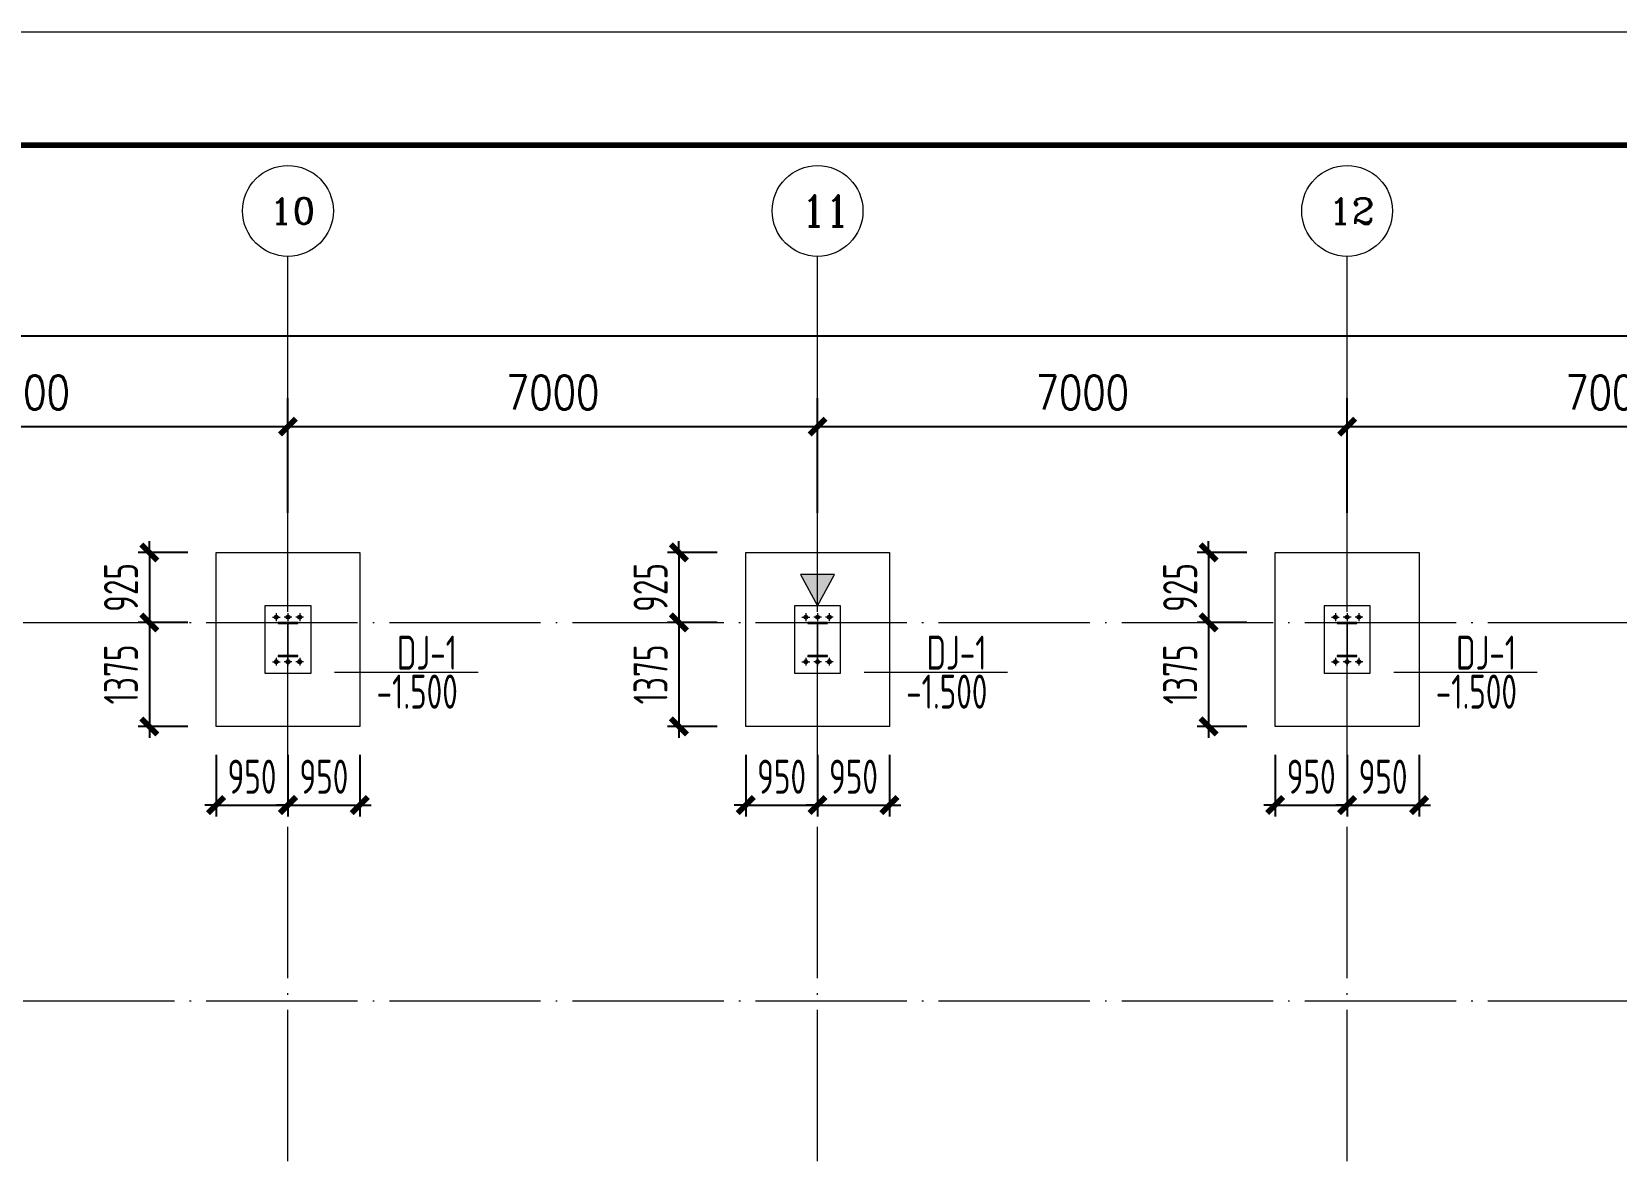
# Model space of a CAD drawing. Header units: millimetres. Extents: x 19781 to 898973, y -947928 to -267362.
# Drawn here: x 96355 to 117300, y -336485 to -321690 of the extents above; entities that cross this region are included whole.
import ezdxf
from ezdxf.enums import TextEntityAlignment as Align

# ---------------------------------------------------------------- set-up
doc = ezdxf.new("R2010")
doc.units = ezdxf.units.MM
doc.header["$LTSCALE"] = 100
doc.linetypes.add('CENTERX2', pattern=[101.599999, 63.5, -12.7, 12.7, -12.7])
doc.linetypes.add('DOTE', pattern=[2.42, 2, -0.2, 0.02, -0.2])
doc.layers.get('0').update_dxf_attribs({"lineweight": 18})
for name, color, linetype, lineweight in [('10', 7, 'Continuous', 18), ('1000', 2, 'Continuous', 18), ('11000', 4, 'Continuous', 18), ('52', 2, 'Continuous', 18), ('AXIS', 3, 'Continuous', 18), ('AXIS_TEXT', 7, 'Continuous', 18), ('BORDER', 7, 'Continuous', 18), ('DIM', 3, 'Continuous', 18), ('DOTE', 1, 'DOTE', 18), ('JC', 7, 'Continuous', 18), ('数字', 3, 'Continuous', 20), ('轴线', 1, 'CENTERX2', 13), ('钢柱', 4, 'Continuous', 20)]:
    doc.layers.add(name, color=color, linetype=linetype, lineweight=lineweight)
doc.styles.add('_TCH_AXIS', font='complex.shx', dxfattribs={"bigfont": 'gbcbig.shx'})
doc.styles.add('COMPLEX', font='complex.shx', dxfattribs={"bigfont": 'gbcbig.shx'})
doc.styles.add('dim_font', font='simplex.shx', dxfattribs={"width": 0.8, "bigfont": 'gbcbig.shx'})
doc.styles.add('TSSD_REIN', font='tssdeng.shx', dxfattribs={"width": 0.7, "bigfont": 'hztxt.shx'})
doc.dimstyles.new('DIMN150', dxfattribs={"dimscale": 1.5, "dimtxt": 300, "dimasz": 1, "dimexe": 250, "dimexo": 300, "dimgap": 150, "dimtad": 1, "dimdec": 0, "dimzin": 0, "dimdsep": 46, "dimtxsty": 'dim_font', "dimblk": '_CAXARROW', "dimcen": 0.09, "dimdle": 2, "dimclrt": 7, "dimadec": 0, "dimazin": 0, "dimtfac": 1, "dimtdec": 0, "dimtix": 1, "dimtmove": 2, "dimatfit": 3, "dimfxl": 1, "dimtolj": 1, "dimtzin": 0, "dimarcsym": 0})
doc.dimstyles.new('TSSD_100_100', dxfattribs={"dimtxt": 300, "dimasz": 100, "dimexe": 100, "dimexo": 250, "dimgap": 100, "dimtad": 1, "dimdec": 0, "dimzin": 0, "dimdsep": 46, "dimtxsty": 'TSSD_REIN', "dimblk": 'ARCHTICK', "dimcen": 0, "dimdle": 100, "dimclrt": 7, "dimadec": 0, "dimazin": 0, "dimtfac": 1, "dimtdec": 0, "dimtix": 1, "dimtmove": 2, "dimatfit": 3, "dimfxl": 1, "dimtolj": 1, "dimtzin": 0, "dimarcsym": 0})
pattern_1 = [(45, (0, 0), (-7.0710678, 7.0710678), []), (45, (0, 2.5), (-7.0710678, 7.0710678), [])]

# ---------------------------------------------------------------- blocks, each defined once
blk = doc.blocks.new('_DIMX')
blk.add_line((-150, 0), (150, 0))
blk.add_lwpolyline([(-70, -70, 50, 50, 0), (70, 70, 50, 50, 0)], format="xyseb")
blk = doc.blocks.new('*X1418')
at = {"layer": 'AXIS', "color": 0, "lineweight": -2, "transparency": 16777216}
for p, q in [((92742, -328047), (92742, -326534)), ((99742, -328047), (99742, -326534)), ((92744, -326909), (99741, -326909))]:
    blk.add_line(p, q, dxfattribs=at)
at = {"layer": 'AXIS', "color": 0, "lineweight": -2, "transparency": 16777216, "xscale": 1.5, "yscale": 1.5, "zscale": 1.5, "rotation": 180}
blk.add_blockref('_DIMX', (92742, -326909), dxfattribs=at)
at = {"layer": 'AXIS', "color": 0, "lineweight": -2, "transparency": 16777216, "xscale": 1.5, "yscale": 1.5, "zscale": 1.5}
blk.add_blockref('_DIMX', (99742, -326909), dxfattribs=at)
at = {"layer": 'AXIS', "color": 7, "transparency": 16777216, "insert": (96242, -326459), "char_height": 450, "width": 3805.71, "attachment_point": 5, "style": 'dim_font'}
blk.add_mtext('7000', dxfattribs=at)
blk = doc.blocks.new('_CAXARROW')
blk.add_hatch(color=0).paths.add_polyline_path([(0, 0), (-1, 0.125), (-1, -0.125)], flags=0)
blk = doc.blocks.new('*X1419')
at = {"layer": 'AXIS', "color": 0, "lineweight": -2, "transparency": 16777216}
for p, q in [((99742, -328047), (99742, -326534)), ((106742, -328047), (106742, -326534)), ((99744, -326909), (106741, -326909))]:
    blk.add_line(p, q, dxfattribs=at)
at = {"layer": 'AXIS', "color": 0, "lineweight": -2, "transparency": 16777216, "xscale": 1.5, "yscale": 1.5, "zscale": 1.5, "rotation": 180}
blk.add_blockref('_DIMX', (99742, -326909), dxfattribs=at)
at = {"layer": 'AXIS', "color": 0, "lineweight": -2, "transparency": 16777216, "xscale": 1.5, "yscale": 1.5, "zscale": 1.5}
blk.add_blockref('_DIMX', (106742, -326909), dxfattribs=at)
at = {"layer": 'AXIS', "color": 7, "transparency": 16777216, "insert": (103242, -326459), "char_height": 450, "width": 3805.71, "attachment_point": 5, "style": 'dim_font'}
blk.add_mtext('7000', dxfattribs=at)
blk = doc.blocks.new('*X1420')
at = {"layer": 'AXIS', "color": 0, "lineweight": -2, "transparency": 16777216}
for p, q in [((106742, -328047), (106742, -326534)), ((113742, -328047), (113742, -326534)), ((106744, -326909), (113741, -326909))]:
    blk.add_line(p, q, dxfattribs=at)
at = {"layer": 'AXIS', "color": 0, "lineweight": -2, "transparency": 16777216, "xscale": 1.5, "yscale": 1.5, "zscale": 1.5, "rotation": 180}
blk.add_blockref('_DIMX', (106742, -326909), dxfattribs=at)
at = {"layer": 'AXIS', "color": 0, "lineweight": -2, "transparency": 16777216, "xscale": 1.5, "yscale": 1.5, "zscale": 1.5}
blk.add_blockref('_DIMX', (113742, -326909), dxfattribs=at)
at = {"layer": 'AXIS', "color": 7, "transparency": 16777216, "insert": (110242, -326459), "char_height": 450, "width": 3805.71, "attachment_point": 5, "style": 'dim_font'}
blk.add_mtext('7000', dxfattribs=at)
blk = doc.blocks.new('*X1421')
at = {"layer": 'AXIS', "color": 0, "lineweight": -2, "transparency": 16777216}
for p, q in [((113742, -328047), (113742, -326534)), ((120742, -328047), (120742, -326534)), ((113744, -326909), (120741, -326909))]:
    blk.add_line(p, q, dxfattribs=at)
at = {"layer": 'AXIS', "color": 0, "lineweight": -2, "transparency": 16777216, "xscale": 1.5, "yscale": 1.5, "zscale": 1.5, "rotation": 180}
blk.add_blockref('_DIMX', (113742, -326909), dxfattribs=at)
at = {"layer": 'AXIS', "color": 0, "lineweight": -2, "transparency": 16777216, "xscale": 1.5, "yscale": 1.5, "zscale": 1.5}
blk.add_blockref('_DIMX', (120742, -326909), dxfattribs=at)
at = {"layer": 'AXIS', "color": 7, "transparency": 16777216, "insert": (117242, -326459), "char_height": 450, "width": 3805.71, "attachment_point": 5, "style": 'dim_font'}
blk.add_mtext('7000', dxfattribs=at)
blk = doc.blocks.new('_AXISO')
blk.add_circle((0, 0), 0.5)
at = {"layer": 'AXIS_TEXT', "style": 'COMPLEX', "width": 1.04167}
blk.add_attdef('A', (-0.25, -0.28), '', height=0.56, dxfattribs=at)
blk = doc.blocks.new('*X1425')
at = {"layer": 'AXIS', "color": 0, "lineweight": -2, "transparency": 16777216}
for p, q in [((36742, -327747), (36742, -325334)), ((134742, -327747), (134742, -325334)), ((36744, -325709), (134741, -325709))]:
    blk.add_line(p, q, dxfattribs=at)
at = {"layer": 'AXIS', "color": 0, "lineweight": -2, "transparency": 16777216, "xscale": 1.5, "yscale": 1.5, "zscale": 1.5, "rotation": 180}
blk.add_blockref('_DIMX', (36742, -325709), dxfattribs=at)
at = {"layer": 'AXIS', "color": 0, "lineweight": -2, "transparency": 16777216, "xscale": 1.5, "yscale": 1.5, "zscale": 1.5}
blk.add_blockref('_DIMX', (134742, -325709), dxfattribs=at)
at = {"layer": 'AXIS', "color": 7, "transparency": 16777216, "insert": (85742, -325259), "char_height": 450, "width": 4834.29, "attachment_point": 5, "style": 'dim_font'}
blk.add_mtext('98000', dxfattribs=at)
blk = doc.blocks.new('_ArchTick_0')
at = {"color": 0, "linetype": 'ByBlock'}
blk.add_lwpolyline([(-0.71, -0.71, 0.5, 0.5, 0), (0.71, 0.71, 0.5, 0.5, 0)], format="xyseb", dxfattribs=at)
blk = doc.blocks.new('*X1573')
at = {"layer": 'DIM', "color": 0, "lineweight": -2, "ltscale": 100, "transparency": 16777216}
for p, q in [((97910, -329347), (97910, -331022)), ((98417, -329497), (97760, -329497)), ((98417, -330872), (97760, -330872))]:
    blk.add_line(p, q, dxfattribs=at)
at = {"layer": 'DIM', "color": 0, "lineweight": -2, "ltscale": 100, "transparency": 16777216, "xscale": 150, "yscale": 150, "zscale": 150}
for p, rotation in [((97910, -329497), 90), ((97910, -330872), 270)]:
    blk.add_blockref('_ArchTick_0', p, dxfattribs=dict(at, rotation=rotation))
at = {"layer": 'DIM', "color": 7, "ltscale": 100, "transparency": 16777216, "insert": (97535, -330184), "char_height": 450, "width": 3195, "attachment_point": 5, "rotation": 90, "style": 'TSSD_REIN'}
blk.add_mtext('1375', dxfattribs=at)
blk = doc.blocks.new('_ARCHTICK')
at = {"color": 0, "linetype": 'ByBlock', "const_width": 0.5}
blk.add_lwpolyline([(-0.5, -0.5), (0.5, 0.5)], dxfattribs=at)
blk = doc.blocks.new('*X1574')
at = {"layer": 'DIM', "color": 0, "lineweight": -2, "ltscale": 100, "transparency": 16777216}
for p, q in [((99742, -331247), (99742, -332060)), ((100692, -331247), (100692, -332060)), ((99742, -331910), (99592, -331910)), ((99742, -331910), (100692, -331910)), ((100692, -331910), (100842, -331910))]:
    blk.add_line(p, q, dxfattribs=at)
at = {"layer": 'DIM', "color": 0, "lineweight": -2, "ltscale": 100, "transparency": 16777216, "xscale": 150, "yscale": 150, "zscale": 150}
blk.add_blockref('_ArchTick_0', (99742, -331910), dxfattribs=at)
at = {"layer": 'DIM', "color": 0, "lineweight": -2, "ltscale": 100, "transparency": 16777216, "xscale": 150, "yscale": 150, "zscale": 150, "rotation": 180}
blk.add_blockref('_ArchTick_0', (100692, -331910), dxfattribs=at)
at = {"layer": 'DIM', "color": 7, "ltscale": 100, "transparency": 16777216, "insert": (100217, -331535), "char_height": 450, "width": 2430, "attachment_point": 5, "style": 'TSSD_REIN'}
blk.add_mtext('950', dxfattribs=at)
blk = doc.blocks.new('*X1575')
at = {"layer": 'DIM', "color": 0, "lineweight": -2, "ltscale": 100, "transparency": 16777216}
for p, q in [((98792, -331247), (98792, -332060)), ((99742, -331247), (99742, -332060)), ((98792, -331910), (98642, -331910)), ((98792, -331910), (99742, -331910)), ((99742, -331910), (99892, -331910))]:
    blk.add_line(p, q, dxfattribs=at)
at = {"layer": 'DIM', "color": 0, "lineweight": -2, "ltscale": 100, "transparency": 16777216, "xscale": 150, "yscale": 150, "zscale": 150}
blk.add_blockref('_ArchTick_0', (98792, -331910), dxfattribs=at)
at = {"layer": 'DIM', "color": 0, "lineweight": -2, "ltscale": 100, "transparency": 16777216, "xscale": 150, "yscale": 150, "zscale": 150, "rotation": 180}
blk.add_blockref('_ArchTick_0', (99742, -331910), dxfattribs=at)
at = {"layer": 'DIM', "color": 7, "ltscale": 100, "transparency": 16777216, "insert": (99267, -331535), "char_height": 450, "width": 2430, "attachment_point": 5, "style": 'TSSD_REIN'}
blk.add_mtext('950', dxfattribs=at)
blk = doc.blocks.new('*X1576')
at = {"layer": 'DIM', "color": 0, "lineweight": -2, "ltscale": 100, "transparency": 16777216}
for p, q in [((98417, -328572), (97760, -328572)), ((97910, -328572), (97910, -328422)), ((97910, -328572), (97910, -329497)), ((98417, -329497), (97760, -329497)), ((97910, -329497), (97910, -329647))]:
    blk.add_line(p, q, dxfattribs=at)
at = {"layer": 'DIM', "color": 0, "lineweight": -2, "ltscale": 100, "transparency": 16777216, "xscale": 150, "yscale": 150, "zscale": 150}
for p, rotation in [((97910, -328572), 270), ((97910, -329497), 90)]:
    blk.add_blockref('_ArchTick_0', p, dxfattribs=dict(at, rotation=rotation))
at = {"layer": 'DIM', "color": 7, "ltscale": 100, "transparency": 16777216, "insert": (97535, -329034), "char_height": 450, "width": 2430, "attachment_point": 5, "rotation": 90, "style": 'TSSD_REIN'}
blk.add_mtext('925', dxfattribs=at)
blk = doc.blocks.new('*X1593')
at = {"layer": 'DIM', "color": 0, "lineweight": -2, "ltscale": 100, "transparency": 16777216}
for p, q in [((104910, -329347), (104910, -331022)), ((105417, -329497), (104760, -329497)), ((105417, -330872), (104760, -330872))]:
    blk.add_line(p, q, dxfattribs=at)
at = {"layer": 'DIM', "color": 0, "lineweight": -2, "ltscale": 100, "transparency": 16777216, "xscale": 150, "yscale": 150, "zscale": 150}
for p, rotation in [((104910, -329497), 90), ((104910, -330872), 270)]:
    blk.add_blockref('_ArchTick_0', p, dxfattribs=dict(at, rotation=rotation))
at = {"layer": 'DIM', "color": 7, "ltscale": 100, "transparency": 16777216, "insert": (104535, -330184), "char_height": 450, "width": 3195, "attachment_point": 5, "rotation": 90, "style": 'TSSD_REIN'}
blk.add_mtext('1375', dxfattribs=at)
blk = doc.blocks.new('*X1594')
at = {"layer": 'DIM', "color": 0, "lineweight": -2, "ltscale": 100, "transparency": 16777216}
for p, q in [((106742, -331247), (106742, -332060)), ((107692, -331247), (107692, -332060)), ((106742, -331910), (106592, -331910)), ((106742, -331910), (107692, -331910)), ((107692, -331910), (107842, -331910))]:
    blk.add_line(p, q, dxfattribs=at)
at = {"layer": 'DIM', "color": 0, "lineweight": -2, "ltscale": 100, "transparency": 16777216, "xscale": 150, "yscale": 150, "zscale": 150}
blk.add_blockref('_ArchTick_0', (106742, -331910), dxfattribs=at)
at = {"layer": 'DIM', "color": 0, "lineweight": -2, "ltscale": 100, "transparency": 16777216, "xscale": 150, "yscale": 150, "zscale": 150, "rotation": 180}
blk.add_blockref('_ArchTick_0', (107692, -331910), dxfattribs=at)
at = {"layer": 'DIM', "color": 7, "ltscale": 100, "transparency": 16777216, "insert": (107217, -331535), "char_height": 450, "width": 2430, "attachment_point": 5, "style": 'TSSD_REIN'}
blk.add_mtext('950', dxfattribs=at)
blk = doc.blocks.new('*X1595')
at = {"layer": 'DIM', "color": 0, "lineweight": -2, "ltscale": 100, "transparency": 16777216}
for p, q in [((105792, -331247), (105792, -332060)), ((106742, -331247), (106742, -332060)), ((105792, -331910), (105642, -331910)), ((105792, -331910), (106742, -331910)), ((106742, -331910), (106892, -331910))]:
    blk.add_line(p, q, dxfattribs=at)
at = {"layer": 'DIM', "color": 0, "lineweight": -2, "ltscale": 100, "transparency": 16777216, "xscale": 150, "yscale": 150, "zscale": 150}
blk.add_blockref('_ArchTick_0', (105792, -331910), dxfattribs=at)
at = {"layer": 'DIM', "color": 0, "lineweight": -2, "ltscale": 100, "transparency": 16777216, "xscale": 150, "yscale": 150, "zscale": 150, "rotation": 180}
blk.add_blockref('_ArchTick_0', (106742, -331910), dxfattribs=at)
at = {"layer": 'DIM', "color": 7, "ltscale": 100, "transparency": 16777216, "insert": (106267, -331535), "char_height": 450, "width": 2430, "attachment_point": 5, "style": 'TSSD_REIN'}
blk.add_mtext('950', dxfattribs=at)
blk = doc.blocks.new('*X1596')
at = {"layer": 'DIM', "color": 0, "lineweight": -2, "ltscale": 100, "transparency": 16777216}
for p, q in [((105417, -328572), (104760, -328572)), ((104910, -328572), (104910, -328422)), ((104910, -328572), (104910, -329497)), ((105417, -329497), (104760, -329497)), ((104910, -329497), (104910, -329647))]:
    blk.add_line(p, q, dxfattribs=at)
at = {"layer": 'DIM', "color": 0, "lineweight": -2, "ltscale": 100, "transparency": 16777216, "xscale": 150, "yscale": 150, "zscale": 150}
for p, rotation in [((104910, -328572), 270), ((104910, -329497), 90)]:
    blk.add_blockref('_ArchTick_0', p, dxfattribs=dict(at, rotation=rotation))
at = {"layer": 'DIM', "color": 7, "ltscale": 100, "transparency": 16777216, "insert": (104535, -329034), "char_height": 450, "width": 2430, "attachment_point": 5, "rotation": 90, "style": 'TSSD_REIN'}
blk.add_mtext('925', dxfattribs=at)
blk = doc.blocks.new('*X1613')
at = {"layer": 'DIM', "color": 0, "lineweight": -2, "ltscale": 100, "transparency": 16777216}
for p, q in [((111910, -329347), (111910, -331022)), ((112417, -329497), (111760, -329497)), ((112417, -330872), (111760, -330872))]:
    blk.add_line(p, q, dxfattribs=at)
at = {"layer": 'DIM', "color": 0, "lineweight": -2, "ltscale": 100, "transparency": 16777216, "xscale": 150, "yscale": 150, "zscale": 150}
for p, rotation in [((111910, -329497), 90), ((111910, -330872), 270)]:
    blk.add_blockref('_ArchTick_0', p, dxfattribs=dict(at, rotation=rotation))
at = {"layer": 'DIM', "color": 7, "ltscale": 100, "transparency": 16777216, "insert": (111535, -330184), "char_height": 450, "width": 3195, "attachment_point": 5, "rotation": 90, "style": 'TSSD_REIN'}
blk.add_mtext('1375', dxfattribs=at)
blk = doc.blocks.new('*X1614')
at = {"layer": 'DIM', "color": 0, "lineweight": -2, "ltscale": 100, "transparency": 16777216}
for p, q in [((113742, -331247), (113742, -332060)), ((114692, -331247), (114692, -332060)), ((113742, -331910), (113592, -331910)), ((113742, -331910), (114692, -331910)), ((114692, -331910), (114842, -331910))]:
    blk.add_line(p, q, dxfattribs=at)
at = {"layer": 'DIM', "color": 0, "lineweight": -2, "ltscale": 100, "transparency": 16777216, "xscale": 150, "yscale": 150, "zscale": 150}
blk.add_blockref('_ArchTick_0', (113742, -331910), dxfattribs=at)
at = {"layer": 'DIM', "color": 0, "lineweight": -2, "ltscale": 100, "transparency": 16777216, "xscale": 150, "yscale": 150, "zscale": 150, "rotation": 180}
blk.add_blockref('_ArchTick_0', (114692, -331910), dxfattribs=at)
at = {"layer": 'DIM', "color": 7, "ltscale": 100, "transparency": 16777216, "insert": (114217, -331535), "char_height": 450, "width": 2430, "attachment_point": 5, "style": 'TSSD_REIN'}
blk.add_mtext('950', dxfattribs=at)
blk = doc.blocks.new('*X1615')
at = {"layer": 'DIM', "color": 0, "lineweight": -2, "ltscale": 100, "transparency": 16777216}
for p, q in [((112792, -331247), (112792, -332060)), ((113742, -331247), (113742, -332060)), ((112792, -331910), (112642, -331910)), ((112792, -331910), (113742, -331910)), ((113742, -331910), (113892, -331910))]:
    blk.add_line(p, q, dxfattribs=at)
at = {"layer": 'DIM', "color": 0, "lineweight": -2, "ltscale": 100, "transparency": 16777216, "xscale": 150, "yscale": 150, "zscale": 150}
blk.add_blockref('_ArchTick_0', (112792, -331910), dxfattribs=at)
at = {"layer": 'DIM', "color": 0, "lineweight": -2, "ltscale": 100, "transparency": 16777216, "xscale": 150, "yscale": 150, "zscale": 150, "rotation": 180}
blk.add_blockref('_ArchTick_0', (113742, -331910), dxfattribs=at)
at = {"layer": 'DIM', "color": 7, "ltscale": 100, "transparency": 16777216, "insert": (113267, -331535), "char_height": 450, "width": 2430, "attachment_point": 5, "style": 'TSSD_REIN'}
blk.add_mtext('950', dxfattribs=at)
blk = doc.blocks.new('*X1616')
at = {"layer": 'DIM', "color": 0, "lineweight": -2, "ltscale": 100, "transparency": 16777216}
for p, q in [((112417, -328572), (111760, -328572)), ((111910, -328572), (111910, -328422)), ((111910, -328572), (111910, -329497)), ((112417, -329497), (111760, -329497)), ((111910, -329497), (111910, -329647))]:
    blk.add_line(p, q, dxfattribs=at)
at = {"layer": 'DIM', "color": 0, "lineweight": -2, "ltscale": 100, "transparency": 16777216, "xscale": 150, "yscale": 150, "zscale": 150}
for p, rotation in [((111910, -328572), 270), ((111910, -329497), 90)]:
    blk.add_blockref('_ArchTick_0', p, dxfattribs=dict(at, rotation=rotation))
at = {"layer": 'DIM', "color": 7, "ltscale": 100, "transparency": 16777216, "insert": (111535, -329034), "char_height": 450, "width": 2430, "attachment_point": 5, "rotation": 90, "style": 'TSSD_REIN'}
blk.add_mtext('925', dxfattribs=at)

msp = doc.modelspace()

# ---------------------------------------------------------------- hatches: boundary and pattern name
h = msp.add_hatch(color=256)
edge = h.paths.add_edge_path(flags=0)
edge.add_arc((99587.21, -329427), 26, 0, 360)
h = msp.add_hatch(color=256)
edge = h.paths.add_edge_path(flags=0)
edge.add_arc((99742.21, -329427), 26, 0, 360)
h = msp.add_hatch(color=256)
edge = h.paths.add_edge_path(flags=0)
edge.add_arc((99897.21, -329427), 26, 0, 360)
h = msp.add_hatch(color=256)
edge = h.paths.add_edge_path(flags=0)
edge.add_arc((106587.21, -329427), 26, 0, 360)
h = msp.add_hatch(color=256)
edge = h.paths.add_edge_path(flags=0)
edge.add_arc((106742.21, -329427), 26, 0, 360)
h = msp.add_hatch(color=256)
edge = h.paths.add_edge_path(flags=0)
edge.add_arc((106897.21, -329427), 26, 0, 360)
h = msp.add_hatch(color=256)
edge = h.paths.add_edge_path(flags=0)
edge.add_arc((113587.21, -329427), 26, 0, 360)
h = msp.add_hatch(color=256)
edge = h.paths.add_edge_path(flags=0)
edge.add_arc((113742.21, -329427), 26, 0, 360)
h = msp.add_hatch(color=256)
edge = h.paths.add_edge_path(flags=0)
edge.add_arc((113897.21, -329427), 26, 0, 360)
h = msp.add_hatch(color=256)
edge = h.paths.add_edge_path(flags=0)
edge.add_arc((99587.21, -330017), 26, 0, 360)
h = msp.add_hatch(color=256)
edge = h.paths.add_edge_path(flags=0)
edge.add_arc((99742.21, -330017), 26, 0, 360)
h = msp.add_hatch(color=256)
edge = h.paths.add_edge_path(flags=0)
edge.add_arc((99897.21, -330017), 26, 0, 360)
h = msp.add_hatch(color=256)
edge = h.paths.add_edge_path(flags=0)
edge.add_arc((106587.21, -330017), 26, 0, 360)
h = msp.add_hatch(color=256)
edge = h.paths.add_edge_path(flags=0)
edge.add_arc((106742.21, -330017), 26, 0, 360)
h = msp.add_hatch(color=256)
edge = h.paths.add_edge_path(flags=0)
edge.add_arc((106897.21, -330017), 26, 0, 360)
h = msp.add_hatch(color=256)
edge = h.paths.add_edge_path(flags=0)
edge.add_arc((113587.21, -330017), 26, 0, 360)
h = msp.add_hatch(color=256)
edge = h.paths.add_edge_path(flags=0)
edge.add_arc((113742.21, -330017), 26, 0, 360)
h = msp.add_hatch(color=256)
edge = h.paths.add_edge_path(flags=0)
edge.add_arc((113897.21, -330017), 26, 0, 360)
at = {"layer": '10', "ltscale": 100}
h = msp.add_hatch(dxfattribs=at)
h.set_pattern_fill('金属', color=256, style=0, pattern_type=0)
h.set_pattern_definition(pattern_1)
h.paths.add_polyline_path([(99746.21, -329509), (99872.21, -329509), (99872.21, -329497), (99612.21, -329497), (99612.21, -329509), (99738.21, -329509), (99738.21, -329935), (99612.21, -329935), (99612.21, -329947), (99872.21, -329947), (99872.21, -329935), (99746.21, -329935)], flags=0)
h = msp.add_hatch(dxfattribs=at)
h.set_pattern_fill('金属', color=256, style=0, pattern_type=0)
h.set_pattern_definition(pattern_1)
h.paths.add_polyline_path([(106746.21, -329509), (106872.21, -329509), (106872.21, -329497), (106612.21, -329497), (106612.21, -329509), (106738.21, -329509), (106738.21, -329935), (106612.21, -329935), (106612.21, -329947), (106872.21, -329947), (106872.21, -329935), (106746.21, -329935)], flags=0)
h = msp.add_hatch(dxfattribs=at)
h.set_pattern_fill('金属', color=256, style=0, pattern_type=0)
h.set_pattern_definition(pattern_1)
h.paths.add_polyline_path([(113746.21, -329509), (113872.21, -329509), (113872.21, -329497), (113612.21, -329497), (113612.21, -329509), (113738.21, -329509), (113738.21, -329935), (113612.21, -329935), (113612.21, -329947), (113872.21, -329947), (113872.21, -329935), (113746.21, -329935)], flags=0)
at = {"layer": '52', "ltscale": 100}
msp.add_hatch(color=256, dxfattribs=at).paths.add_polyline_path([(106968.32, -328861.17), (106516.09, -328861.17), (106742.21, -329277)], flags=0)

# ---------------------------------------------------------------- linework, layer by layer
at = {"layer": '1000', "ltscale": 100}
for points in [[(100047.21, -329277), (99437.21, -329277), (99437.21, -330167), (100047.21, -330167)], [(107047.21, -329277), (106437.21, -329277), (106437.21, -330167), (107047.21, -330167)], [(114047.21, -329277), (113437.21, -329277), (113437.21, -330167), (114047.21, -330167)]]:
    msp.add_lwpolyline(points, close=True, dxfattribs=at)
at = {"layer": '11000'}
for centre in [(99587.21, -329427), (99742.21, -329427), (99897.21, -329427), (106587.21, -329427), (106742.21, -329427), (106897.21, -329427), (113587.21, -329427), (113742.21, -329427), (113897.21, -329427), (99587.21, -330017), (99742.21, -330017), (99897.21, -330017), (106587.21, -330017), (106742.21, -330017), (106897.21, -330017), (113587.21, -330017), (113742.21, -330017), (113897.21, -330017)]:
    msp.add_circle(centre, 26, dxfattribs=at)
at = {"layer": '52', "ltscale": 100}
msp.add_lwpolyline([(106968.32, -328861.17), (106516.09, -328861.17), (106742.21, -329277)], close=True, dxfattribs=at)
at = {"layer": 'AXIS'}
for p, q in [((99742.21, -328497), (99742.21, -324659)), ((106742.21, -328497), (106742.21, -324659)), ((113742.21, -328497), (113742.21, -324659))]:
    msp.add_line(p, q, dxfattribs=at)
at = {"layer": 'BORDER'}
msp.add_lwpolyline([(19977, -384690.47), (19977, -321690.47), (153627, -321690.47), (153627, -384690.47)], close=True, dxfattribs=at)
msp.add_lwpolyline([(23727, -383190.47, 75, 75, 0), (23727, -323190.47, 75, 75, 0), (152127, -323190.47, 75, 75, 0), (152127, -383190.47, 75, 75, 0)], format="xyseb", close=True, dxfattribs=at)
at = {"layer": 'DOTE', "linetype": 'DOTE', "ltscale": 10}
for p, q in [((99742.21, -370497), (99742.21, -328497)), ((106742.21, -370497), (106742.21, -328497)), ((113742.21, -370497), (113742.21, -328497)), ((35742.21, -329497), (135742.21, -329497)), ((35742.21, -334497), (135742.21, -334497))]:
    msp.add_line(p, q, dxfattribs=at)
at = {"layer": 'JC', "ltscale": 100}
for points in [[(100692.21, -330872), (98792.21, -330872), (98792.21, -328572), (100692.21, -328572)], [(107692.21, -330872), (105792.21, -330872), (105792.21, -328572), (107692.21, -328572)], [(114692.21, -330872), (112792.21, -330872), (112792.21, -328572), (114692.21, -328572)]]:
    msp.add_lwpolyline(points, close=True, dxfattribs=at)
at = {"layer": '数字', "ltscale": 100}
for p, q in [((100359.21, -330153), (102254.21, -330153)), ((107359.21, -330153), (109254.21, -330153)), ((114359.21, -330153), (116254.21, -330153))]:
    msp.add_line(p, q, dxfattribs=at)
at = {"layer": '轴线'}
for p, q in [((99536.21, -329427), (99638.21, -329427)), ((99587.21, -329376), (99587.21, -329478)), ((99793.21, -329427), (99691.21, -329427)), ((99742.21, -329376), (99742.21, -329478)), ((99948.21, -329427), (99846.21, -329427)), ((99897.21, -329376), (99897.21, -329478)), ((106536.21, -329427), (106638.21, -329427)), ((106587.21, -329376), (106587.21, -329478)), ((106793.21, -329427), (106691.21, -329427)), ((106742.21, -329376), (106742.21, -329478)), ((106948.21, -329427), (106846.21, -329427)), ((106897.21, -329376), (106897.21, -329478)), ((113536.21, -329427), (113638.21, -329427)), ((113587.21, -329376), (113587.21, -329478)), ((113793.21, -329427), (113691.21, -329427)), ((113742.21, -329376), (113742.21, -329478)), ((113948.21, -329427), (113846.21, -329427)), ((113897.21, -329376), (113897.21, -329478)), ((99536.21, -330017), (99638.21, -330017)), ((99587.21, -329966), (99587.21, -330068)), ((99793.21, -330017), (99691.21, -330017)), ((99742.21, -329966), (99742.21, -330068)), ((99948.21, -330017), (99846.21, -330017)), ((99897.21, -329966), (99897.21, -330068)), ((106536.21, -330017), (106638.21, -330017)), ((106587.21, -329966), (106587.21, -330068)), ((106793.21, -330017), (106691.21, -330017)), ((106742.21, -329966), (106742.21, -330068)), ((106948.21, -330017), (106846.21, -330017)), ((106897.21, -329966), (106897.21, -330068)), ((113536.21, -330017), (113638.21, -330017)), ((113587.21, -329966), (113587.21, -330068)), ((113793.21, -330017), (113691.21, -330017)), ((113742.21, -329966), (113742.21, -330068)), ((113948.21, -330017), (113846.21, -330017)), ((113897.21, -329966), (113897.21, -330068))]:
    msp.add_line(p, q, dxfattribs=at)
at = {"layer": '钢柱', "ltscale": 100}
for points in [[(99746.21, -329509), (99872.21, -329509), (99872.21, -329497), (99612.21, -329497), (99612.21, -329509), (99738.21, -329509), (99738.21, -329935), (99612.21, -329935), (99612.21, -329947), (99872.21, -329947), (99872.21, -329935), (99746.21, -329935)], [(106746.21, -329509), (106872.21, -329509), (106872.21, -329497), (106612.21, -329497), (106612.21, -329509), (106738.21, -329509), (106738.21, -329935), (106612.21, -329935), (106612.21, -329947), (106872.21, -329947), (106872.21, -329935), (106746.21, -329935)], [(113746.21, -329509), (113872.21, -329509), (113872.21, -329497), (113612.21, -329497), (113612.21, -329509), (113738.21, -329509), (113738.21, -329935), (113612.21, -329935), (113612.21, -329947), (113872.21, -329947), (113872.21, -329935), (113746.21, -329935)]]:
    msp.add_lwpolyline(points, close=True, dxfattribs=at)

# ---------------------------------------------------------------- block references
at = {"layer": 'AXIS'}
ref = msp.add_blockref('_AXISO', (99742.21, -324059), dxfattribs=dict(at, xscale=1200, yscale=1200, zscale=1200))
ref.add_attrib('A', '10', (99498.78, -324229.4), dxfattribs={"layer": 'AXIS_TEXT', "height": 340.802, "style": '_TCH_AXIS', "width": 1.03448})
ref = msp.add_blockref('_AXISO', (106742.21, -324059), dxfattribs=dict(at, xscale=1200, yscale=1200, zscale=1200))
ref.add_attrib('A', '11', (106534.66, -324266.55), dxfattribs={"layer": 'AXIS_TEXT', "height": 415.091, "style": '_TCH_AXIS', "width": 0.875})
ref = msp.add_blockref('_AXISO', (113742.21, -324059), dxfattribs=dict(at, xscale=1200, yscale=1200, zscale=1200))
ref.add_attrib('A', '12', (113498.78, -324229.4), dxfattribs={"layer": 'AXIS_TEXT', "height": 340.802, "style": '_TCH_AXIS', "width": 1.03448})

# ---------------------------------------------------------------- texts
at = {"layer": '数字', "ltscale": 100, "style": 'TSSD_REIN', "width": 0.7}
for s, p in [('DJ-1', (101579.14, -329896.29)), ('DJ-1', (108579.14, -329896.29)), ('DJ-1', (115579.14, -329896.29)), ('-1.500', (101450.14, -330411.29)), ('-1.500', (108450.14, -330411.29)), ('-1.500', (115450.14, -330411.29))]:
    msp.add_text(s, height=450, dxfattribs=at).set_placement(p, align=Align.MIDDLE_CENTER)

# ---------------------------------------------------------------- dimensions: what is measured, and where the dimension line sits
at = {"layer": 'AXIS'}
for base, p1, p2, picture, middle in [((134742.21, -325709), (36742.21, -328197), (134742.21, -328197), '*X1425', (85742.21, -325259)), ((99742.21, -326909), (92742.21, -328497), (99742.21, -328497), '*X1418', (96242.21, -326459)), ((106742.21, -326909), (99742.21, -328497), (106742.21, -328497), '*X1419', (103242.21, -326459)), ((113742.21, -326909), (106742.21, -328497), (113742.21, -328497), '*X1420', (110242.21, -326459)), ((120742.21, -326909), (113742.21, -328497), (120742.21, -328497), '*X1421', (117242.21, -326459))]:
    dim = msp.add_linear_dim(base=base, p1=p1, p2=p2, dimstyle='DIMN150', override={"dimsah": 1, "dimtzin": 0}, dxfattribs=at)
    dim.commit()
    dim.dimension.update_dxf_attribs({"geometry": picture, "text_midpoint": middle})
at = {"layer": 'DIM', "ltscale": 100}
for base, p1, p2, angle, picture, middle in [((97910.2, -329497), (98792.21, -328572), (98792.21, -329497), 270, '*X1576', (97535.2, -329034.5)), ((104910.2, -329497), (105792.21, -328572), (105792.21, -329497), 270, '*X1596', (104535.2, -329034.5)), ((111910.2, -329497), (112792.21, -328572), (112792.21, -329497), 270, '*X1616', (111535.2, -329034.5)), ((97910.2, -330872), (98792.21, -329497), (98792.21, -330872), 270, '*X1573', (97535.2, -330184.5)), ((104910.2, -330872), (105792.21, -329497), (105792.21, -330872), 270, '*X1593', (104535.2, -330184.5)), ((111910.2, -330872), (112792.21, -329497), (112792.21, -330872), 270, '*X1613', (111535.2, -330184.5)), ((100692.21, -331910.09), (99742.21, -330872), (100692.21, -330872), 0, '*X1574', (100217.21, -331535.09)), ((107692.21, -331910.09), (106742.21, -330872), (107692.21, -330872), 0, '*X1594', (107217.21, -331535.09)), ((114692.21, -331910.09), (113742.21, -330872), (114692.21, -330872), 0, '*X1614', (114217.21, -331535.09))]:
    dim = msp.add_linear_dim(base=base, p1=p1, p2=p2, angle=angle, dimstyle='TSSD_100_100', override={"dimscale": 1.5, "dimsah": 1, "dimtzin": 0}, dxfattribs=at)
    dim.commit()
    dim.dimension.update_dxf_attribs({"geometry": picture, "text_midpoint": middle})
for base, p1, p2, picture, middle in [((99742.21, -331910.09), (98792.21, -330872), (99742.21, -330872), '*X1575', (99267.21, -331535.09)), ((106742.21, -331910.09), (105792.21, -330872), (106742.21, -330872), '*X1595', (106267.21, -331535.09)), ((113742.21, -331910.09), (112792.21, -330872), (113742.21, -330872), '*X1615', (113267.21, -331535.09))]:
    dim = msp.add_linear_dim(base=base, p1=p1, p2=p2, dimstyle='TSSD_100_100', override={"dimscale": 1.5, "dimsah": 1, "dimtzin": 0}, dxfattribs=at)
    dim.commit()
    dim.dimension.update_dxf_attribs({"geometry": picture, "text_midpoint": middle})

doc.saveas('drawing.dxf')
